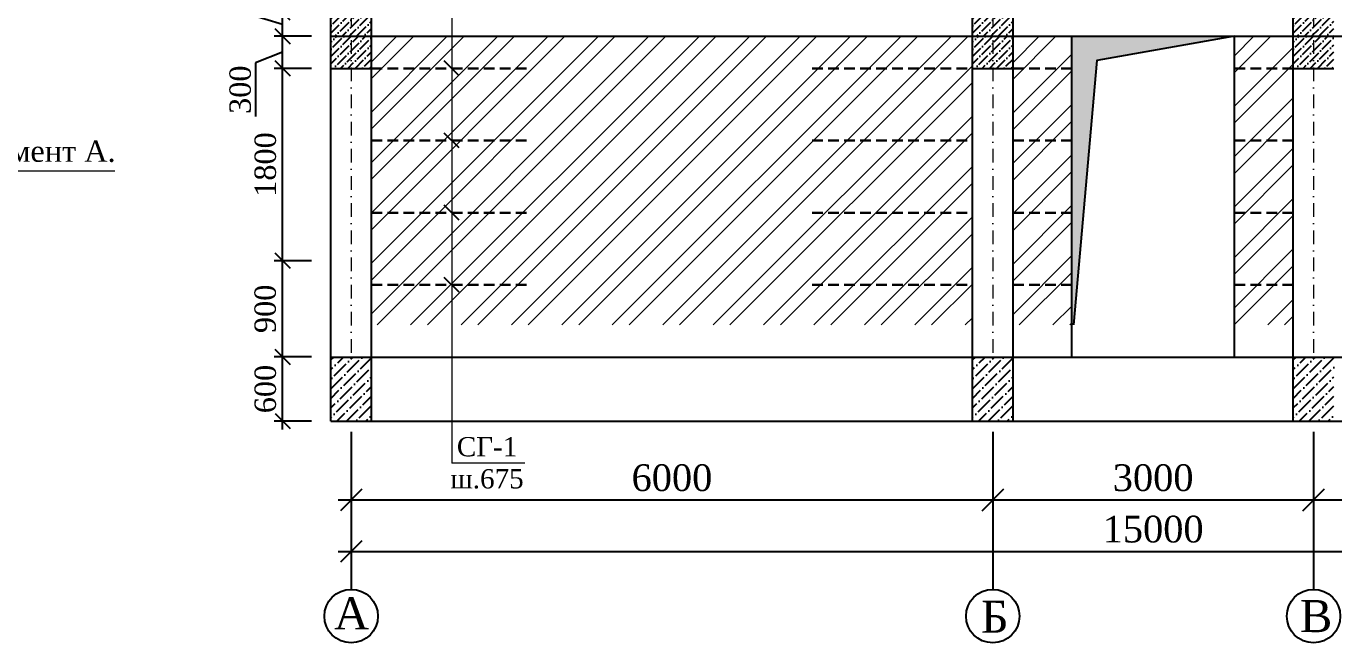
# Model space of a CAD drawing. Header units: millimetres. Extents: x 572274 to 2241483, y -888675 to -304135.
# Drawn here: x 1476291 to 1488520, y -629371 to -623602 of the extents above; entities that cross this region are included whole.
import ezdxf

# ---------------------------------------------------------------- set-up
doc = ezdxf.new("R2010")
doc.units = ezdxf.units.MM
doc.linetypes.add('DASHDOT', pattern=[25.4, 12.7, -6.35, 0, -6.35])
doc.linetypes.add('G_BUILDING_LINE', pattern=[3, 2, -1])
doc.layers.add('RAZMER-2', color=7, linetype='Continuous', lineweight=25)
doc.layers.add('Основная', color=7, linetype='Continuous', lineweight=50)
doc.styles.get("Standard").update_dxf_attribs({"font": 'isocpeur.ttf'})
doc.styles.add('WMF-Times New Roman0', font='times.ttf')
doc.dimstyles.new('ISO-25$0', dxfattribs={"dimtxt": 300, "dimasz": 200, "dimexe": 100, "dimexo": 300, "dimgap": 50, "dimtad": 1, "dimdec": 0, "dimtxsty": 'Standard', "dimblk": 'OBLIQUE', "dimcen": 250, "dimdle": 150, "dimadec": 0, "dimazin": 0, "dimtfac": 1, "dimtdec": 0, "dimtmove": 0, "dimatfit": 3, "dimldrblk": 'OBLIQUE', "dimfxl": 1.25, "dimarcsym": 0})
pattern_1 = [(45, (508449.64, -894410.45), (-235.73172, 235.73172), []), (45, (508606.8, -894410.45), (-235.73172, 235.73172), [])]

# ---------------------------------------------------------------- blocks, each defined once
blk = doc.blocks.new('_Oblique')
at = {"color": 0, "linetype": 'ByBlock', "lineweight": -2}
blk.add_line((-0.5, -0.5), (0.5, 0.5), dxfattribs=at)
blk = doc.blocks.new('*D495')
at = {"color": 0, "lineweight": -2, "transparency": 16777216}
for p, q in [((1479330, -627397), (1479330, -628636)), ((1494330, -627397), (1494330, -628636)), ((1479210, -628516), (1494450, -628516))]:
    blk.add_line(p, q, dxfattribs=at)
at = {"layer": 'Defpoints', "color": 0, "lineweight": 25, "transparency": 16777216}
for p in [(1479330, -627297), (1494330, -627297), (1494330, -628516)]:
    blk.add_point(p, dxfattribs=at)
at = {"color": 0, "lineweight": -2, "transparency": 16777216, "xscale": 200, "yscale": 200, "zscale": 200, "rotation": 180}
blk.add_blockref('_Oblique', (1479330, -628516), dxfattribs=at)
at = {"color": 0, "lineweight": -2, "transparency": 16777216, "xscale": 200, "yscale": 200, "zscale": 200}
blk.add_blockref('_Oblique', (1494330, -628516), dxfattribs=at)
at = {"color": 0, "lineweight": 25, "transparency": 16777216, "insert": (1486830, -628309), "char_height": 250, "attachment_point": 5, "style": 'WMF-Times New Roman0'}
blk.add_mtext('15000', dxfattribs=at)
blk = doc.blocks.new('*D496')
at = {"color": 0, "lineweight": -2, "transparency": 16777216}
for p, q in [((1479330, -627397), (1479330, -628155)), ((1485330, -627397), (1485330, -628155)), ((1479210, -628035), (1485450, -628035))]:
    blk.add_line(p, q, dxfattribs=at)
at = {"layer": 'Defpoints', "color": 0, "lineweight": 25, "transparency": 16777216}
for p in [(1479330, -627297), (1485330, -627297), (1485330, -628035)]:
    blk.add_point(p, dxfattribs=at)
at = {"color": 0, "lineweight": -2, "transparency": 16777216, "xscale": 200, "yscale": 200, "zscale": 200, "rotation": 180}
blk.add_blockref('_Oblique', (1479330, -628035), dxfattribs=at)
at = {"color": 0, "lineweight": -2, "transparency": 16777216, "xscale": 200, "yscale": 200, "zscale": 200}
blk.add_blockref('_Oblique', (1485330, -628035), dxfattribs=at)
at = {"color": 0, "lineweight": 25, "transparency": 16777216, "insert": (1482330, -627828), "char_height": 250, "attachment_point": 5, "style": 'WMF-Times New Roman0'}
blk.add_mtext('6000', dxfattribs=at)
blk = doc.blocks.new('*D497')
at = {"color": 0, "lineweight": -2, "transparency": 16777216}
for p, q in [((1485330, -627397), (1485330, -628155)), ((1488330, -627397), (1488330, -628155)), ((1485210, -628035), (1488450, -628035))]:
    blk.add_line(p, q, dxfattribs=at)
at = {"layer": 'Defpoints', "color": 0, "lineweight": 25, "transparency": 16777216}
for p in [(1485330, -627297), (1488330, -627297), (1488330, -628035)]:
    blk.add_point(p, dxfattribs=at)
at = {"color": 0, "lineweight": -2, "transparency": 16777216, "xscale": 200, "yscale": 200, "zscale": 200, "rotation": 180}
blk.add_blockref('_Oblique', (1485330, -628035), dxfattribs=at)
at = {"color": 0, "lineweight": -2, "transparency": 16777216, "xscale": 200, "yscale": 200, "zscale": 200}
blk.add_blockref('_Oblique', (1488330, -628035), dxfattribs=at)
at = {"color": 0, "lineweight": 25, "transparency": 16777216, "insert": (1486830, -627828), "char_height": 250, "attachment_point": 5, "style": 'WMF-Times New Roman0'}
blk.add_mtext('3000', dxfattribs=at)
blk = doc.blocks.new('*D498')
at = {"color": 0, "lineweight": -2, "transparency": 16777216}
for p, q in [((1488330, -627397), (1488330, -628155)), ((1494330, -627397), (1494330, -628155)), ((1488210, -628035), (1494450, -628035))]:
    blk.add_line(p, q, dxfattribs=at)
at = {"layer": 'Defpoints', "color": 0, "lineweight": 25, "transparency": 16777216}
for p in [(1488330, -627297), (1494330, -627297), (1494330, -628035)]:
    blk.add_point(p, dxfattribs=at)
at = {"color": 0, "lineweight": -2, "transparency": 16777216, "xscale": 200, "yscale": 200, "zscale": 200, "rotation": 180}
blk.add_blockref('_Oblique', (1488330, -628035), dxfattribs=at)
at = {"color": 0, "lineweight": -2, "transparency": 16777216, "xscale": 200, "yscale": 200, "zscale": 200}
blk.add_blockref('_Oblique', (1494330, -628035), dxfattribs=at)
at = {"color": 0, "lineweight": 25, "transparency": 16777216, "insert": (1491330, -627828), "char_height": 250, "attachment_point": 5, "style": 'WMF-Times New Roman0'}
blk.add_mtext('6000', dxfattribs=at)
blk = doc.blocks.new('*D488')
at = {"color": 0, "lineweight": -2, "transparency": 16777216}
for p, q in [((1478689, -627377), (1478689, -626617)), ((1478960, -626697), (1478609, -626697)), ((1478960, -627297), (1478609, -627297))]:
    blk.add_line(p, q, dxfattribs=at)
at = {"layer": 'Defpoints', "color": 0, "lineweight": 25, "transparency": 16777216}
for p in [(1478689, -626697), (1479010, -626697), (1479010, -627297)]:
    blk.add_point(p, dxfattribs=at)
at = {"color": 0, "lineweight": -2, "transparency": 16777216, "xscale": 140, "yscale": 140, "zscale": 140}
for p, rotation in [((1478689, -626697), 90), ((1478689, -627297), 270)]:
    blk.add_blockref('_Oblique', p, dxfattribs=dict(at, rotation=rotation))
at = {"color": 0, "lineweight": 25, "transparency": 16777216, "insert": (1478528, -626997), "char_height": 250, "attachment_point": 5, "rotation": 90, "style": 'WMF-Times New Roman0'}
blk.add_mtext('{\\H0.8x;600}', dxfattribs=at)
blk = doc.blocks.new('*D489')
at = {"color": 0, "lineweight": -2, "transparency": 16777216}
for p, q in [((1478689, -626777), (1478689, -625717)), ((1478960, -625797), (1478609, -625797)), ((1478960, -626697), (1478609, -626697))]:
    blk.add_line(p, q, dxfattribs=at)
at = {"layer": 'Defpoints', "color": 0, "lineweight": 25, "transparency": 16777216}
for p in [(1478689, -625797), (1479010, -625797), (1479010, -626697)]:
    blk.add_point(p, dxfattribs=at)
at = {"color": 0, "lineweight": -2, "transparency": 16777216, "xscale": 140, "yscale": 140, "zscale": 140}
for p, rotation in [((1478689, -625797), 90), ((1478689, -626697), 270)]:
    blk.add_blockref('_Oblique', p, dxfattribs=dict(at, rotation=rotation))
at = {"color": 0, "lineweight": 25, "transparency": 16777216, "insert": (1478527, -626247), "char_height": 200, "attachment_point": 5, "rotation": 90, "style": 'WMF-Times New Roman0'}
blk.add_mtext('900', dxfattribs=at)
blk = doc.blocks.new('*D490')
at = {"color": 0, "lineweight": -2, "transparency": 16777216}
for p, q in [((1478689, -625877), (1478689, -623917)), ((1478960, -623997), (1478609, -623997)), ((1478960, -625797), (1478609, -625797))]:
    blk.add_line(p, q, dxfattribs=at)
at = {"layer": 'Defpoints', "color": 0, "lineweight": 25, "transparency": 16777216}
for p in [(1478689, -623997), (1479010, -623997), (1479010, -625797)]:
    blk.add_point(p, dxfattribs=at)
at = {"color": 0, "lineweight": -2, "transparency": 16777216, "xscale": 140, "yscale": 140, "zscale": 140}
for p, rotation in [((1478689, -623997), 90), ((1478689, -625797), 270)]:
    blk.add_blockref('_Oblique', p, dxfattribs=dict(at, rotation=rotation))
at = {"color": 0, "lineweight": 25, "transparency": 16777216, "insert": (1478528, -624897), "char_height": 200, "attachment_point": 5, "rotation": 90, "style": 'WMF-Times New Roman0'}
blk.add_mtext('1800', dxfattribs=at)
blk = doc.blocks.new('*D491')
at = {"color": 0, "lineweight": -2, "transparency": 16777216}
for p, q in [((1478960, -623697), (1478609, -623697)), ((1478689, -624077), (1478689, -623617)), ((1478689, -623847), (1478435, -623947)), ((1478435, -623947), (1478435, -624447)), ((1478960, -623997), (1478609, -623997))]:
    blk.add_line(p, q, dxfattribs=at)
at = {"layer": 'Defpoints', "color": 0, "lineweight": 25, "transparency": 16777216}
for p in [(1478689, -623697), (1479010, -623697), (1479010, -623997)]:
    blk.add_point(p, dxfattribs=at)
at = {"color": 0, "lineweight": -2, "transparency": 16777216, "xscale": 140, "yscale": 140, "zscale": 140}
for p, rotation in [((1478689, -623697), 90), ((1478689, -623997), 270)]:
    blk.add_blockref('_Oblique', p, dxfattribs=dict(at, rotation=rotation))
at = {"color": 0, "lineweight": 25, "transparency": 16777216, "insert": (1478293, -624197), "char_height": 200, "attachment_point": 5, "rotation": 90, "style": 'WMF-Times New Roman0'}
blk.add_mtext('300', dxfattribs=at)
blk = doc.blocks.new('*D492')
at = {"color": 0, "lineweight": -2, "transparency": 16777216}
for p, q in [((1478358, -623486), (1478358, -622980)), ((1478689, -623777), (1478689, -623397)), ((1478689, -623587), (1478358, -623486)), ((1478960, -623477), (1478609, -623477)), ((1478960, -623697), (1478609, -623697))]:
    blk.add_line(p, q, dxfattribs=at)
at = {"layer": 'Defpoints', "color": 0, "lineweight": 25, "transparency": 16777216}
for p in [(1478689, -623477), (1479010, -623477), (1479010, -623697)]:
    blk.add_point(p, dxfattribs=at)
at = {"color": 0, "lineweight": -2, "transparency": 16777216, "xscale": 140, "yscale": 140, "zscale": 140}
for p, rotation in [((1478689, -623477), 90), ((1478689, -623697), 270)]:
    blk.add_blockref('_Oblique', p, dxfattribs=dict(at, rotation=rotation))
at = {"color": 0, "lineweight": 25, "transparency": 16777216, "insert": (1478217, -623233), "char_height": 200, "attachment_point": 5, "rotation": 90, "style": 'WMF-Times New Roman0'}
blk.add_mtext('220', dxfattribs=at)

msp = doc.modelspace()

# ---------------------------------------------------------------- hatches: boundary and pattern name
h = msp.add_hatch()
h.set_pattern_fill('ANSI36', color=256, scale=15)
h.set_pattern_definition([(45, (508449.645, -908378.15), (25.2569703, 92.6088912), [119.0625, -23.8125, 0, -23.8125])])
h.paths.add_polyline_path([(1479139.97, -623477.308), (1479139.97, -623697.308), (1479519.97, -623697.308), (1479519.97, -623477.308)])
h = msp.add_hatch()
h.set_pattern_fill('ANSI36', color=256, scale=15)
h.set_pattern_definition([(45, (514449.645, -908378.15), (25.2569703, 92.6088912), [119.0625, -23.8125, 0, -23.8125])])
h.paths.add_polyline_path([(1485519.97, -623477.308), (1485139.97, -623477.308), (1485139.97, -623697.308), (1485519.97, -623697.308)])
h = msp.add_hatch()
h.set_pattern_fill('ANSI36', color=256, scale=15)
h.set_pattern_definition([(45, (517449.645, -908378.15), (25.2569703, 92.6088912), [119.0625, -23.8125, 0, -23.8125])])
h.paths.add_polyline_path([(1488519.97, -623477.308), (1488139.97, -623477.308), (1488139.97, -623697.308), (1488519.97, -623697.308)])
h = msp.add_hatch()
h.set_pattern_fill('ANSI36', color=256, scale=15)
h.set_pattern_definition([(45, (508449.645, -908598.15), (25.2569703, 92.6088912), [119.0625, -23.8125, 0, -23.8125])])
h.paths.add_polyline_path([(1479139.97, -623697.308), (1479139.97, -623997.308), (1479519.97, -623997.308), (1479519.97, -623697.308)])
at = {"lineweight": 9, "ltscale": 25}
h = msp.add_hatch(dxfattribs=at)
h.set_pattern_fill('ANSI32', color=34, scale=35, style=0)
h.set_pattern_definition(pattern_1)
h.paths.add_polyline_path([(1485139.97, -623697.308), (1479519.97, -623697.308), (1479519.97, -626397.308), (1485139.97, -626397.308)])
h = msp.add_hatch()
h.set_pattern_fill('ANSI36', color=256, scale=15)
h.set_pattern_definition([(45, (514449.645, -908598.15), (25.2569703, 92.6088912), [119.0625, -23.8125, 0, -23.8125])])
h.paths.add_polyline_path([(1485519.97, -623697.308), (1485139.97, -623697.308), (1485139.97, -623997.308), (1485519.97, -623997.308)])
h = msp.add_hatch(dxfattribs=at)
h.set_pattern_fill('ANSI32', color=34, scale=35, style=0)
h.set_pattern_definition([(45, (0, -673855.33), (-235.73172, 235.73172), []), (45, (157.15, -673855.33), (-235.73172, 235.73172), [])])
h.paths.add_polyline_path([(1486069.97, -623697.308), (1485519.97, -623697.308), (1485519.97, -626397.308), (1486069.97, -626397.308)])
at = {"lineweight": 30}
msp.add_hatch(color=256, dxfattribs=at).paths.add_polyline_path([(1487589.97, -623697.308), (1486069.97, -623697.308), (1486069.97, -626397.308), (1486086.618, -626397.308), (1486304.118, -623924.23)])
at = {"lineweight": 9, "ltscale": 25}
h = msp.add_hatch(dxfattribs=at)
h.set_pattern_fill('ANSI32', color=34, scale=35, style=0)
h.set_pattern_definition(pattern_1)
h.paths.add_polyline_path([(1488139.97, -623697.308), (1487589.97, -623697.308), (1487589.97, -626397.308), (1488139.97, -626397.308)])
h = msp.add_hatch()
h.set_pattern_fill('ANSI36', color=256, scale=15)
h.set_pattern_definition([(45, (517449.645, -908598.15), (25.2569703, 92.6088912), [119.0625, -23.8125, 0, -23.8125])])
h.paths.add_polyline_path([(1488519.97, -623697.308), (1488139.97, -623697.308), (1488139.97, -623997.308), (1488519.97, -623997.308)])
h = msp.add_hatch()
h.set_pattern_fill('ANSI36', color=256, scale=20)
h.set_pattern_definition([(45, (508449.645, -895159.545), (33.6759605, 123.4785217), [158.75, -31.75, 0, -31.75])])
h.paths.add_polyline_path([(1479139.97, -626697.308), (1479139.97, -627297.308), (1479519.97, -627297.308), (1479519.97, -626697.308)])
h = msp.add_hatch()
h.set_pattern_fill('ANSI36', color=256, scale=20)
h.set_pattern_definition([(45, (514449.645, -895159.545), (33.6759605, 123.4785217), [158.75, -31.75, 0, -31.75])])
h.paths.add_polyline_path([(1485519.97, -626697.308), (1485139.97, -626697.308), (1485139.97, -627297.308), (1485519.97, -627297.308)])
h = msp.add_hatch()
h.set_pattern_fill('ANSI36', color=256, scale=20)
h.set_pattern_definition([(45, (517449.645, -895159.545), (33.6759605, 123.4785217), [158.75, -31.75, 0, -31.75])])
h.paths.add_polyline_path([(1488519.97, -626697.308), (1488139.97, -626697.308), (1488139.97, -627297.308), (1488519.97, -627297.308)])

# ---------------------------------------------------------------- linework, layer by layer
at = {"lineweight": 25}
for p, q in [((1479139.97, -627297.308), (1479139.97, -619777.308)), ((1479519.97, -627297.308), (1479519.97, -620177.308)), ((1485139.97, -627297.308), (1485139.97, -620177.308)), ((1485519.97, -627297.308), (1485519.97, -620177.308)), ((1488139.97, -627297.308), (1488139.97, -620177.308)), ((1479139.97, -623697.308), (1494519.97, -623697.308)), ((1486069.97, -626697.308), (1486069.97, -623697.308)), ((1487589.97, -626697.308), (1487589.97, -623697.308)), ((1479139.97, -623997.308), (1479519.97, -623997.308)), ((1485139.97, -623997.308), (1485519.97, -623997.308)), ((1488139.97, -623997.308), (1488519.97, -623997.308)), ((1479135.889, -626697.308), (1494519.97, -626697.308)), ((1479139.97, -627297.308), (1494519.97, -627297.308))]:
    msp.add_line(p, q, dxfattribs=at)
at = {"color": 5, "lineweight": 5}
for p in [(1480269.97, -619934.153), (1480955.348, -627691.916)]:
    msp.add_line(p, (1480269.97, -627691.916), dxfattribs=at)
at = {"color": 12, "linetype": 'DASHDOT', "lineweight": 13, "ltscale": 10}
for p, q in [((1479329.97, -620177.308), (1479329.97, -626697.308)), ((1485329.97, -620177.308), (1485329.97, -626697.308)), ((1488329.97, -620177.308), (1488329.97, -626697.308))]:
    msp.add_line(p, q, dxfattribs=at)
at = {"color": 5, "lineweight": 25}
for p, q in [((1480339.307, -624066.644), (1480200.634, -623927.971)), ((1480339.307, -624741.644), (1480200.634, -624602.971)), ((1480339.307, -625416.644), (1480200.634, -625277.971)), ((1480339.307, -626091.644), (1480200.634, -625952.971))]:
    msp.add_line(p, q, dxfattribs=at)
at = {"color": 5, "lineweight": 0}
msp.add_line((1475500.571, -624956.606), (1477121.119, -624956.606), dxfattribs=at)
for p, q in [((1479329.97, -628035.354), (1479329.97, -628871.333)), ((1485329.97, -628035.354), (1485329.97, -628871.333)), ((1488329.97, -628035.354), (1488329.97, -628871.333))]:
    msp.add_line(p, q)
msp.add_lwpolyline([(1487589.97, -623697.308), (1486304.118, -623924.23), (1486085.762, -626397.308)])
at = {"lineweight": 25}
for centre in [(1479329.97, -629121.333), (1485329.97, -629121.333), (1488329.97, -629121.333)]:
    msp.add_circle(centre, 250, dxfattribs=at)
at = {"layer": 'Основная', "color": 6, "linetype": 'G_BUILDING_LINE', "lineweight": 30, "ltscale": 50}
for p, q in [((1479519.97, -623997.308), (1481019.97, -623997.308)), ((1483639.97, -623997.308), (1485139.97, -623997.308)), ((1486069.97, -623997.308), (1485519.97, -623997.308)), ((1487589.97, -623997.308), (1488139.97, -623997.308)), ((1479519.97, -624672.308), (1481019.97, -624672.308)), ((1483639.97, -624672.308), (1485139.97, -624672.308)), ((1486069.97, -624672.308), (1485519.97, -624672.308)), ((1487589.97, -624672.308), (1488139.97, -624672.308)), ((1479519.97, -625347.308), (1481019.97, -625347.308)), ((1483639.97, -625347.308), (1485139.97, -625347.308)), ((1486069.97, -625347.308), (1485519.97, -625347.308)), ((1487589.97, -625347.308), (1488139.97, -625347.308)), ((1479519.97, -626022.308), (1481019.97, -626022.308)), ((1483639.97, -626022.308), (1485139.97, -626022.308)), ((1486069.97, -626022.308), (1485519.97, -626022.308)), ((1487589.97, -626022.308), (1488139.97, -626022.308))]:
    msp.add_line(p, q, dxfattribs=at)

# ---------------------------------------------------------------- texts
at = {"color": 0, "lineweight": 0, "ltscale": 100, "insert": (1476309.799, -624936.572), "char_height": 200, "width": 2124.8563, "attachment_point": 8, "style": 'WMF-Times New Roman0'}
msp.add_mtext('Фрагмент А. ', dxfattribs=at)
at = {"ltscale": 50, "insert": (1480600.758, -627930.446), "char_height": 180, "width": 2084.51954, "attachment_point": 8, "style": 'WMF-Times New Roman0'}
msp.add_mtext('СГ-1\\Pш.675', dxfattribs=at)
at = {"layer": 'RAZMER-2', "color": 0, "linetype": 'ByBlock', "lineweight": 20, "ltscale": 500, "char_height": 300, "width": 556.22809, "attachment_point": 1, "style": 'WMF-Times New Roman0'}
for s, insert in [('А', (1479170.038, -628945.881)), ('Б', (1485218.559, -628977.595)), ('В', (1488203.534, -628970.814))]:
    msp.add_mtext(s, dxfattribs=dict(at, insert=insert))

# ---------------------------------------------------------------- dimensions: what is measured, and where the dimension line sits
at = {"lineweight": 25}
for base, p1, p2, picture, middle in [((1478689.477, -623477.308), (1479009.97, -623697.308), (1479009.97, -623477.308), '*D492', (1478358.499, -623445.789)), ((1478689.477, -623697.308), (1479009.97, -623997.308), (1479009.97, -623697.308), '*D491', (1478434.688, -623986.824))]:
    dim = msp.add_linear_dim(base=base, p1=p1, p2=p2, angle=90, dimstyle='ISO-25$0', override={"dimtxt": 200, "dimasz": 140, "dimexe": 80, "dimexo": 50, "dimgap": 40, "dimtxsty": 'WMF-Times New Roman0', "dimdle": 80, "dimtmove": 1, "dimfxl": 300, "dimarcsym": 1}, dxfattribs=at)
    dim.commit()
    dim.dimension.update_dxf_attribs({"geometry": picture, "text_midpoint": middle, "dimtype": 160})
for base, p1, p2, picture, middle in [((1478689.477, -623997.308), (1479009.97, -625797.308), (1479009.97, -623997.308), '*D490', (1478527.746, -624897.308)), ((1478689.477, -625797.308), (1479009.97, -626697.308), (1479009.97, -625797.308), '*D489', (1478527.458, -626247.308))]:
    dim = msp.add_linear_dim(base=base, p1=p1, p2=p2, angle=90, dimstyle='ISO-25$0', override={"dimtxt": 200, "dimasz": 140, "dimexe": 80, "dimexo": 50, "dimgap": 60, "dimtxsty": 'WMF-Times New Roman0', "dimdle": 80, "dimfxl": 300, "dimarcsym": 1}, dxfattribs=at)
    dim.commit()
    dim.dimension.update_dxf_attribs({"geometry": picture, "text_midpoint": middle})
dim = msp.add_linear_dim(base=(1478689.477, -626697.308), p1=(1479009.97, -627297.308), p2=(1479009.97, -626697.308), angle=90, text='{\\H0.8x;<>}', dimstyle='ISO-25$0', override={"dimtxt": 250, "dimasz": 140, "dimexe": 80, "dimexo": 50, "dimgap": 60, "dimtxsty": 'WMF-Times New Roman0', "dimdle": 80, "dimfxl": 300, "dimarcsym": 1}, dxfattribs=at)
dim.commit()
dim.dimension.update_dxf_attribs({"geometry": '*D488', "text_midpoint": (1478527.746, -626997.308)})
dim = msp.add_linear_dim(base=(1494329.97, -628515.91), p1=(1479329.97, -627297.308), p2=(1494329.97, -627297.308), dimstyle='ISO-25$0', override={"dimtxt": 250, "dimexe": 120, "dimexo": 100, "dimgap": 80, "dimtxsty": 'WMF-Times New Roman0', "dimdle": 120, "dimfxl": 300, "dimarcsym": 1}, dxfattribs=at)
dim.commit()
dim.dimension.update_dxf_attribs({"geometry": '*D495', "text_midpoint": (1486829.97, -628515.91), "dimtype": 160})
for base, p1, p2, override, picture, middle in [((1485329.97, -628035.354), (1479329.97, -627297.308), (1485329.97, -627297.308), {"dimtxt": 250, "dimexe": 120, "dimexo": 100, "dimgap": 80, "dimtxsty": 'WMF-Times New Roman0', "dimdle": 120, "dimfxl": 300, "dimarcsym": 1}, '*D496', (1482329.97, -627828.191)), ((1488329.97, -628035.354), (1485329.97, -627297.308), (1488329.97, -627297.308), {"dimtxt": 250, "dimexe": 120, "dimexo": 100, "dimgap": 80, "dimtxsty": 'WMF-Times New Roman0', "dimdle": 120, "dimtmove": 1, "dimfxl": 300, "dimarcsym": 1}, '*D497', (1486829.97, -627828.191)), ((1494329.97, -628035.354), (1488329.97, -627297.308), (1494329.97, -627297.308), {"dimtxt": 250, "dimexe": 120, "dimexo": 100, "dimgap": 80, "dimtxsty": 'WMF-Times New Roman0', "dimdle": 120, "dimtmove": 1, "dimfxl": 300, "dimarcsym": 1}, '*D498', (1491329.97, -627828.191))]:
    dim = msp.add_linear_dim(base=base, p1=p1, p2=p2, dimstyle='ISO-25$0', override=override, dxfattribs=at)
    dim.commit()
    dim.dimension.update_dxf_attribs({"geometry": picture, "text_midpoint": middle})

doc.saveas('drawing.dxf')
